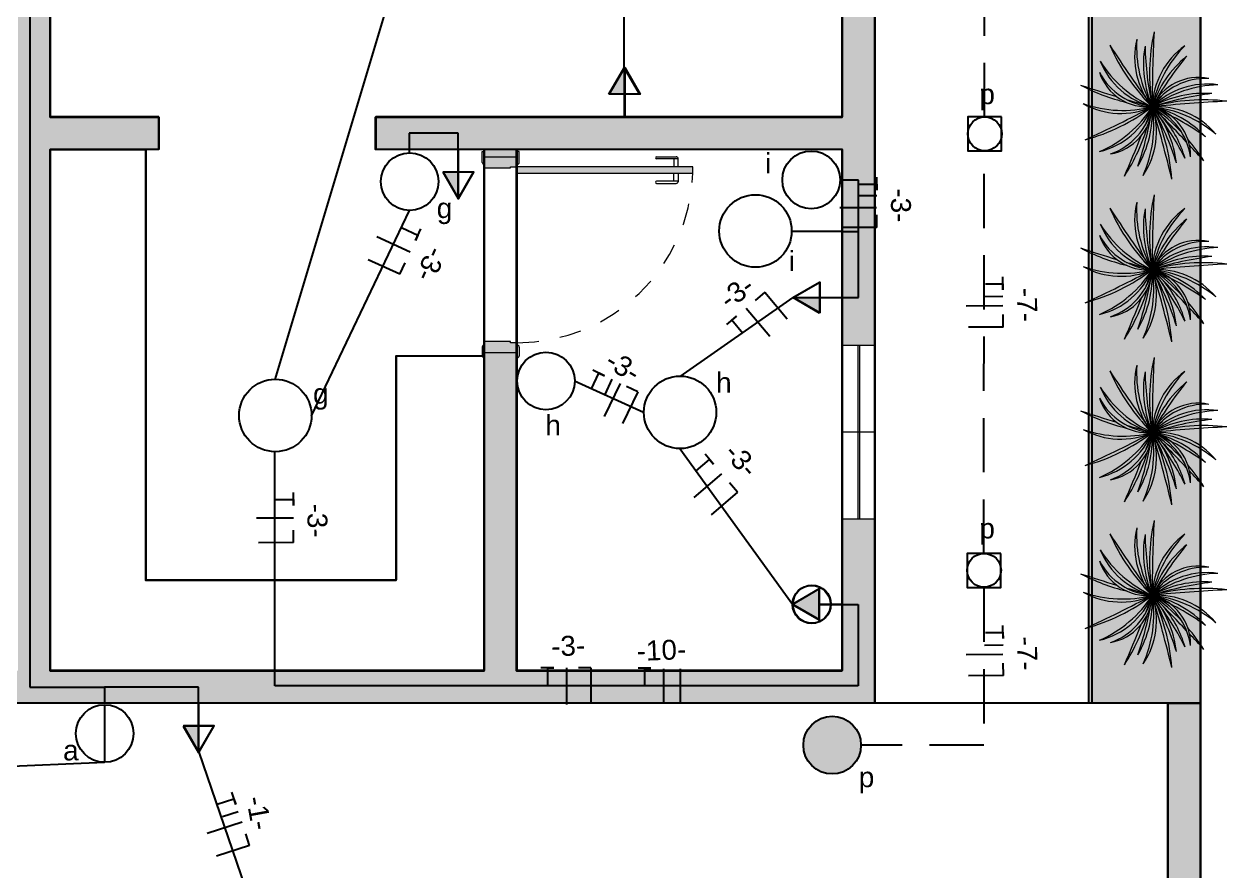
# Model space of a CAD drawing. Header units: inches. Extents: x 2 to 116, y 2 to 108.
# Drawn here: x 79.78 to 85.32, y 37.48 to 41.38 of the extents above; entities that cross this region are included whole.
import ezdxf
from ezdxf.enums import TextEntityAlignment as Align

# ---------------------------------------------------------------- set-up
doc = ezdxf.new("R2010")
doc.units = ezdxf.units.IN
doc.header["$MEASUREMENT"] = 0
doc.linetypes.add('( Hidden )', pattern=[0.375, 0.25, -0.125])
doc.linetypes.add('ACAD_ISO02W100', pattern=[15, 12, -3])
for name, color, linetype, lineweight in [('03.1 PAREDES', 250, 'Continuous', 25), ('04 ESQUADRIAS', 252, 'Continuous', 9), ('13 MOBÍLIA', 252, 'Continuous', 9)]:
    doc.layers.add(name, color=color, linetype=linetype, lineweight=lineweight)
doc.layers.add('16.1 VEGETAÇÃO', color=7, linetype='Continuous', lineweight=9, true_color=0x87cb61)
for name, color, linetype in [('Circuitos', 250, 'Continuous'), ('CONDUITES', 30, 'Continuous'), ('ILUMINAÇÃO', 10, 'Continuous'), ('INTERRUPTORES', 106, 'Continuous'), ('PLANTA TUGS_TUES', 7, 'Continuous'), ('TOMADAS', 170, 'Continuous')]:
    doc.layers.add(name, color=color, linetype=linetype)
doc.styles.add('ARIAL', font='arial.ttf', dxfattribs={"width": 1.2})
doc.styles.get("Standard").update_dxf_attribs({"font": 'arial.ttf'})

# ---------------------------------------------------------------- blocks, each defined once
blk = doc.blocks.new('TUG MÉDIA 120CM_')
at = {"layer": 'TOMADAS', "ltscale": 0.5}
h = blk.add_hatch(color=256, dxfattribs=at)
h.dxf.hatch_style = 1
h.paths.add_polyline_path([(0.2454, 0), (0.1227, 0), (0.1227, -0.0709)])
for p, q in [((0.1227, 0), (0.0181, 0)), ((0.2454, 0), (0.1227, 0))]:
    blk.add_line(p, q, dxfattribs=at)
blk.add_lwpolyline([(0.1227, -0.0709), (0.2454, 0), (0.1227, 0.0709), (0.1227, -0.0709)], dxfattribs=at)
blk = doc.blocks.new('TUG ALTA 220CM_')
at = {"layer": 'TOMADAS', "ltscale": 0.5}
h = blk.add_hatch(color=256, dxfattribs=at)
h.dxf.hatch_style = 1
h.paths.add_polyline_path([(0.1227, -0.0709), (0.2454, 0), (0.1227, 0.0709)])
blk.add_line((0.1227, 0), (0.0181, 0), dxfattribs=at)
blk.add_lwpolyline([(0.1227, -0.0709), (0.2454, 0), (0.1227, 0.0709), (0.1227, -0.0709)], dxfattribs=at)
blk = doc.blocks.new('Interruptor Paralelo')
at = {"transparency": 33554595}
h = blk.add_hatch(color=256, dxfattribs=at)
h.dxf.hatch_style = 1
h.paths.add_polyline_path([(59.132, 10.8454, 1), (59.3974, 10.8454, 1)])
at = {"layer": 'INTERRUPTORES', "color": 3}
blk.add_circle((59.2647, 10.8454), 0.1327, dxfattribs=at)
blk = doc.blocks.new('Interruptor Simples')
at = {"layer": 'INTERRUPTORES', "color": 3}
blk.add_circle((60.1532, 11.4584), 0.1327, dxfattribs=at)
blk = doc.blocks.new('Interruptor 2 sessões')
at = {"layer": 'INTERRUPTORES'}
blk.add_line((59.253, 11.5804), (59.253, 11.8458), dxfattribs=at)
at = {"layer": 'INTERRUPTORES', "color": 3}
blk.add_circle((59.253, 11.7131), 0.1327, dxfattribs=at)
blk = doc.blocks.new('Iluminação Piso')
at = {"layer": 'ILUMINAÇÃO'}
blk.add_lwpolyline([(59.8357, 10.3319), (59.6795, 10.3322), (59.6795, 10.1758), (59.8357, 10.1755)], close=True, dxfattribs=at)
blk.add_circle((59.7577, 10.2542), 0.0781, dxfattribs=at)
blk = doc.blocks.new('PORTA 80 MADEIRA')
at = {"layer": '04 ESQUADRIAS'}
for p, q in [((-0.875, 0.01), (-0.915, 0.01)), ((-0.035, 0), (-0.05, 0)), ((-0.05, 0), (-0.05, -0.12)), ((-0.025, 0.01), (0.025, 0.01)), ((0, -0.15), (0, 0)), ((0.025, 0), (0, 0)), ((0.025, 0.01), (0.025, 0)), ((-0.925, 0), (-0.9, 0)), ((-0.9, 0), (-0.9, -0.15)), ((-0.85, 0), (-0.865, 0)), ((-0.85, -0.12), (-0.85, 0)), ((-0.925, -0.15), (-0.9, -0.15)), ((-0.875, -0.16), (-0.915, -0.16)), ((-0.865, -0.15), (-0.855, -0.15)), ((-0.855, -0.15), (-0.855, -0.12)), ((-0.855, -0.12), (-0.85, -0.12)), ((-0.045, -0.15), (-0.075, -0.15)), ((-0.075, -0.15), (-0.075, -0.96)), ((-0.05, -0.12), (-0.045, -0.12)), ((-0.045, -0.12), (-0.045, -0.15)), ((-0.045, -0.96), (-0.045, -0.15)), ((-0.045, -0.15), (-0.035, -0.15)), ((-0.025, -0.16), (0.025, -0.16)), ((0.025, -0.15), (0, -0.15)), ((0.025, -0.16), (0.025, -0.15)), ((-0.1215, -0.7923), (-0.1215, -0.8836)), ((-0.1115, -0.8923), (-0.1115, -0.7923)), ((-0.0085, -0.8923), (-0.0085, -0.7923)), ((0.0015, -0.7923), (0.0015, -0.8836)), ((-0.1115, -0.8723), (-0.075, -0.8723)), ((-0.0085, -0.8723), (-0.045, -0.8723)), ((-0.075, -0.8923), (-0.115, -0.8923)), ((-0.045, -0.8923), (-0.005, -0.8923)), ((-0.075, -0.96), (-0.045, -0.96))]:
    blk.add_line(p, q, dxfattribs=at)
for centre, radius, start, end in [((-0.915, 0), 0.01, 90, 180), ((-0.875, 0), 0.01, 0, 90), ((-0.025, 0), 0.01, 90, 180), ((-0.915, -0.15), 0.01, 180, 270), ((-0.875, -0.15), 0.01, 270, 0), ((-0.025, -0.15), 0.01, 180, 270), ((-0.1165, -0.7923), 0.005, 0, 180), ((-0.0035, -0.7923), 0.005, 0, 180), ((-0.1115, -0.883), 0.01, 176.4764, 249.8079), ((-0.0085, -0.883), 0.01, 290.1921, 3.5236)]:
    blk.add_arc(centre, radius, start, end, dxfattribs=at)
at = {"layer": '04 ESQUADRIAS', "linetype": 'ACAD_ISO02W100', "ltscale": 0.005}
blk.add_arc((-0.045, -0.1506), 0.81, 179.9607, 267.8778, dxfattribs=at)
blk = doc.blocks.new('JANELA 80')
at = {"layer": '04 ESQUADRIAS'}
for p, q in [((0, 0.15), (0, 0)), ((0, 0.15), (0, 0)), ((0.8, 0.15), (0, 0.15)), ((0.4, 0.15), (0.4, 0)), ((0.8, 0.15), (0.8, 0)), ((0.8, 0.15), (0.8, 0)), ((0.8, 0.08), (0, 0.08)), ((0, 0.07), (0.8, 0.07)), ((0, 0), (0.8, 0))]:
    blk.add_line(p, q, dxfattribs=at)
blk = doc.blocks.new('VEGETAÇAO 02')
at = {"layer": '16.1 VEGETAÇÃO'}
blk.add_circle((0, 0), 0.000151, dxfattribs=at)
for centre, radius, start, end in [((0.8912, 0.1519), 0.904, 167.682, 189.6659), ((6.3753, 0.0256), 6.3754, 177.12996, 180.22861), ((0.6318, 0.6464), 0.9039, 203.6596, 225.6474), ((5.1441, 3.7661), 6.3754, 213.1083, 216.20694), ((0.2754, 0.2267), 0.3567, 166.3855, 219.4367), ((0.483, 0.2743), 0.5554, 176.2495, 209.5814), ((0.4476, 0.1954), 0.4884, 170.0574, 203.5585), ((1.3855, 0.3075), 1.4192, 181.1217, 192.5058), ((0.3566, -0.0098), 0.3567, 125.3579, 178.4092), ((0.5444, -0.1101), 0.5554, 135.2219, 168.5539), ((0.4659, -0.1465), 0.4884, 129.0298, 162.531), ((1.2471, -0.6775), 1.4192, 140.0941, 151.4783), ((0.0897, 0.3452), 0.3567, 202.3638, 255.4151), ((0.2297, 0.5057), 0.5554, 212.2278, 245.5598), ((-0.0224, 0.232), 0.2329, 198.2991, 275.5394), ((0.0202, 0.297), 0.2977, 207.6507, 266.0762), ((0.2115, -0.0984), 0.2332, 77.936, 155.0117), ((0.246, -0.1677), 0.2977, 87.265, 145.6907), ((0.0918, 0.8992), 0.9039, 242.1737, 256.451), ((1.6799, 6.1501), 6.3754, 251.62238, 253.18732), ((0.2525, -0.252), 0.3567, 81.9782, 135.0296), ((0.3201, -0.4539), 0.5554, 91.8422, 125.1743), ((0.238, -0.4265), 0.4884, 85.6501, 119.1514), ((0.441, -1.349), 1.4192, 96.7144, 108.0986), ((-0.1448, 0.326), 0.3567, 240.8779, 293.9291), ((-0.1352, 0.5387), 0.5554, 250.7419, 284.0738), ((1.6799, 6.1501), 6.3754, 253.6156, 254.72102), ((0.1909, 0.2285), 0.2977, 216.81, 230.0978), ((0.0918, 0.8992), 0.9039, 262.272, 264.1614), ((4.8263, -4.1656), 6.3754, 138.56552, 139.20101), ((0.2381, -0.872), 0.9039, 83.274, 105.2619), ((0.6468, -6.3425), 6.3754, 92.72266, 95.82132), ((0.0205, -0.3561), 0.3567, 40.2209, 93.2725), ((-0.546, 0.7203), 0.9039, 285.164, 307.1518), ((-2.9648, 5.644), 6.3754, 294.61269, 297.71133), ((-0.3282, 0.1397), 0.3567, 283.8682, 336.9196), ((-0.4662, 0.3019), 0.5554, 293.7322, 327.0642), ((-0.2908, 0.0639), 0.2977, 289.1551, 347.5807), ((-0.2329, 0.0125), 0.2332, 279.826, 356.9018), ((-0.4877, -0.0257), 0.4884, 329.5013, 3.0026), ((-1.4053, 0.1986), 1.4192, 340.5657, 350.0002), ((-0.3374, -0.1156), 0.3567, 325.8294, 18.8809), ((-0.5485, -0.0873), 0.5554, 335.6934, 9.0255), ((-5.9784, 2.2146), 6.3754, 338.8993, 339.67256), ((-6.1066, -1.8314), 6.3754, 13.59432, 16.69298), ((-0.3194, -0.3696), 0.4884, 49.0059, 49.153), ((-0.0567, -0.2262), 0.2332, 358.8077, 75.8836), ((-0.0635, -0.5518), 0.5554, 50.0849, 83.4171), ((-0.1064, -0.4767), 0.4884, 43.8928, 77.3942), ((-0.1183, -0.2732), 0.2977, 8.1367, 66.5625), ((-0.3739, -0.3142), 0.4884, 6.5217, 40.0231), ((-1.2416, -0.6875), 1.4192, 17.5861, 28.9702), ((-0.8114, -0.3983), 0.9039, 4.1457, 26.1335), ((-0.5694, -1.3), 1.4192, 54.9572, 66.3414), ((-0.5231, -0.7372), 0.9039, 43.1496, 54.6316), ((-4.4929, -4.5232), 6.3754, 43.15153, 45.1911), ((-1.1194, -0.8773), 1.4221, 26.7217, 35.9709), ((-0.3194, -0.3696), 0.4884, 15.6515, 40.72), ((-0.8876, 0.1706), 0.9039, 327.1252, 343.7246), ((-5.9784, 2.2146), 6.3754, 336.57392, 338.38477), ((-0.5231, -0.7372), 0.9039, 32.6438, 40.585), ((-4.4929, -4.5232), 6.3754, 42.09245, 42.98121)]:
    blk.add_arc(centre, radius, start, end, dxfattribs=at)

msp = doc.modelspace()

# ---------------------------------------------------------------- hatches: boundary and pattern name
at = {"layer": '03.1 PAREDES', "true_color": 0xe29d6e}
h = msp.add_hatch(color=33, dxfattribs=at)
h.dxf.hatch_style = 1
h.paths.add_polyline_path([(81.8981, 40.7644), (81.8981, 40.7144), (82.0181, 40.7144), (82.0181, 40.7194), (82.0481, 40.7194), (82.0481, 40.7294), (82.0481, 40.7644)])
h.paths.add_polyline_path([(82.8581, 40.7194), (82.0481, 40.7194), (82.0481, 40.6894), (82.8581, 40.6894)])
h.paths.add_polyline_path([(82.0481, 39.9094), (82.0181, 39.9094), (82.0181, 39.9144), (81.8981, 39.9144), (81.8981, 39.8644), (82.0481, 39.8644)])
at = {"layer": 'PLANTA TUGS_TUES'}
h = msp.add_hatch(dxfattribs=at)
h.set_pattern_fill('GRASS', color=256, scale=0.0075)
h.set_pattern_definition([(90, (1939.85772, 1250.63563), (-0.134703842, 0.134703842), [0.03571875, -0.233688934]), (45, (1939.85772, 1250.63563), (-0.134703842, 0.134703842), [0.03571875, -0.15478125]), (135, (1939.85772, 1250.63563), (-0.134703842, -0.134703842), [0.03571875, -0.15478125])])
h.paths.add_polyline_path([(84.6833, 50.2494), (85.1981, 50.2494), (85.1981, 38.2494), (84.6833, 38.2494)])
h = msp.add_hatch(color=256, dxfattribs=at)
h.dxf.hatch_style = 1
h.paths.add_polyline_path([(79.8981, 44.3244), (79.7481, 44.3244), (79.7481, 38.3994), (79.8981, 38.3994)])
h.paths.add_polyline_path([(79.9081, 45.6894), (79.8981, 45.6894), (79.8981, 45.6994), (79.7481, 45.6994), (79.7481, 45.6894), (79.7381, 45.6894), (79.7381, 45.4494), (79.7481, 45.4494), (79.7481, 45.4244), (79.8981, 45.4244), (79.8981, 45.4494), (79.9081, 45.4494)])
h.paths.add_polyline_path([(80.8981, 45.8494), (80.8231, 45.8494), (80.8231, 45.6994), (80.8481, 45.6994), (80.8981, 45.6994)])
h.paths.add_polyline_path([(81.0481, 45.6894), (81.0481, 45.6994), (80.8981, 45.6994), (80.8981, 45.6644), (81.0481, 45.6644)])
h.paths.add_polyline_path([(83.5481, 45.8494), (80.8981, 45.8494), (80.8981, 45.6994), (83.5481, 45.6994)])
h = msp.add_hatch(color=256, dxfattribs=at)
h.dxf.hatch_style = 1
h.paths.add_polyline_path([(83.6981, 41.6736), (83.5481, 41.6736), (83.5481, 39.8966), (83.6981, 39.8966)])
h = msp.add_hatch(color=256, dxfattribs=at)
h.dxf.hatch_style = 1
h.paths.add_polyline_path([(80.3981, 40.9494), (79.8981, 40.9494), (79.8981, 40.7994), (80.3981, 40.7994)])
h = msp.add_hatch(color=256, dxfattribs=at)
h.dxf.hatch_style = 1
h.paths.add_polyline_path([(82.0481, 40.7894), (82.0481, 40.7994), (81.8981, 40.7994), (81.8981, 40.7644), (82.0481, 40.7644)])
h.paths.add_polyline_path([(83.5481, 40.9494), (81.3981, 40.9494), (81.3981, 40.7994), (83.5481, 40.7994)])
at = {"layer": 'PLANTA TUGS_TUES', "true_color": 0xe29d6e}
h = msp.add_hatch(color=33, dxfattribs=at)
h.dxf.hatch_style = 1
h.paths.add_polyline_path([(81.8981, 40.7644), (81.8981, 40.7144), (82.0181, 40.7144), (82.0181, 40.7194), (82.0481, 40.7194), (82.0481, 40.7294), (82.0481, 40.7644)])
h = msp.add_hatch(color=33, dxfattribs=at)
h.dxf.hatch_style = 1
h.paths.add_polyline_path([(81.8981, 40.7644), (81.8981, 40.7144), (82.0181, 40.7144), (82.0181, 40.7194), (82.0481, 40.7194), (82.0481, 40.7294), (82.0481, 40.7644)])
h.paths.add_polyline_path([(82.8581, 40.7194), (82.0481, 40.7194), (82.0481, 40.6894), (82.8581, 40.6894)])
h.paths.add_polyline_path([(82.0481, 39.9094), (82.0181, 39.9094), (82.0181, 39.9144), (81.8981, 39.9144), (81.8981, 39.8644), (82.0481, 39.8644)])
h = msp.add_hatch(color=33, dxfattribs=at)
h.dxf.hatch_style = 1
h.paths.add_polyline_path([(82.8581, 40.7194), (82.0481, 40.7194), (82.0481, 40.6894), (82.8581, 40.6894)])
h = msp.add_hatch(color=33, dxfattribs=at)
h.dxf.hatch_style = 1
h.paths.add_polyline_path([(82.0481, 39.9094), (82.0181, 39.9094), (82.0181, 39.9144), (81.8981, 39.9144), (81.8981, 39.8644), (82.0481, 39.8644)])
at = {"layer": 'PLANTA TUGS_TUES'}
h = msp.add_hatch(color=256, dxfattribs=at)
h.dxf.hatch_style = 1
h.paths.add_polyline_path([(82.0481, 39.8644), (81.8981, 39.8644), (81.8981, 38.3994), (82.0481, 38.3994)])
h = msp.add_hatch(color=256, dxfattribs=at)
h.dxf.hatch_style = 1
h.paths.add_polyline_path([(83.6981, 39.0966), (83.5481, 39.0966), (83.5481, 38.3994), (83.6981, 38.3994)])
h = msp.add_hatch(color=256, dxfattribs=at)
h.dxf.hatch_style = 1
h.paths.add_polyline_path([(83.6981, 38.3914), (83.6981, 38.3994), (79.7231, 38.3994), (79.7231, 38.2494), (79.7481, 38.2494), (80.6606, 38.2494), (83.6981, 38.2494)])
h = msp.add_hatch(color=256, dxfattribs=at)
h.dxf.hatch_style = 1
h.paths.add_polyline_path([(85.1981, 38.2494), (85.0481, 38.2494), (85.0481, 33.7494), (85.1981, 33.7494)])

# ---------------------------------------------------------------- linework, layer by layer
for p, q in [((85.1963, 32.2486), (85.1963, 52.2486)), ((85.1981, 32.2494), (85.1981, 52.2494)), ((84.6963, 50.2486), (84.6963, 38.2486)), ((84.6963, 50.2486), (84.6963, 38.2486)), ((83.6963, 38.2486), (83.6963, 49.1986)), ((83.6981, 38.2494), (83.6981, 49.1994)), ((79.8963, 40.9486), (79.8963, 44.3836)), ((79.8981, 40.9494), (79.8981, 44.3844)), ((83.5463, 40.9486), (83.5463, 44.1486)), ((83.5481, 40.9494), (83.5481, 44.1494)), ((80.3963, 40.9486), (79.8963, 40.9486)), ((79.8981, 40.9494), (80.3981, 40.9494)), ((80.3963, 40.9486), (80.3963, 40.7986)), ((80.3981, 40.9494), (80.3981, 40.7994)), ((83.5463, 40.9486), (81.3963, 40.9486)), ((81.3963, 40.9486), (81.3963, 40.7986)), ((83.5481, 40.9494), (81.3981, 40.9494)), ((81.3981, 40.9494), (81.3981, 40.7994)), ((79.8963, 38.3986), (79.8963, 40.7986)), ((80.3963, 40.7986), (79.8963, 40.7986)), ((79.8981, 38.3994), (79.8981, 40.7994)), ((80.3981, 40.7994), (79.8981, 40.7994)), ((79.8981, 40.7994), (80.3377, 40.7994)), ((81.8963, 40.7986), (81.3963, 40.7986)), ((81.8981, 40.7994), (81.3981, 40.7994)), ((81.8963, 38.3986), (81.8963, 40.7986)), ((81.8981, 38.3994), (81.8981, 40.7994)), ((82.0463, 38.3986), (82.0463, 40.7986)), ((83.5463, 40.7986), (82.0463, 40.7986)), ((82.0481, 38.3994), (82.0481, 40.7994)), ((83.5481, 40.7994), (82.0481, 40.7994)), ((83.5463, 38.3986), (83.5463, 40.7986)), ((83.5481, 38.3994), (83.5481, 40.7994)), ((81.4905, 39.8486), (81.8863, 39.8486)), ((81.4923, 39.8494), (81.8881, 39.8494)), ((79.8963, 38.3986), (81.8963, 38.3986)), ((79.8981, 38.3994), (81.8981, 38.3994)), ((83.5463, 38.3986), (82.0463, 38.3986)), ((83.5481, 38.3994), (82.0481, 38.3994)), ((83.6963, 38.3986), (83.6963, 38.3986)), ((83.6963, 38.3986), (83.6963, 38.3986)), ((83.6963, 38.3986), (83.6963, 38.3986)), ((83.6981, 38.3994), (83.6981, 38.3994)), ((85.1963, 38.2486), (75.1963, 38.2486)), ((85.0481, 38.2494), (75.1981, 38.2494)), ((85.0463, 33.7486), (85.0463, 38.2486)), ((85.0463, 33.7486), (85.0463, 38.2486)), ((85.0463, 33.7486), (85.0463, 38.2486)), ((85.0481, 33.7494), (85.0481, 38.2494)), ((85.0481, 38.2494), (85.1981, 38.2494))]:
    msp.add_line(p, q)
for points in [[(85.1963, 52.2486), (75.1963, 52.2486), (75.1963, 29.7486), (85.1963, 29.7486)], [(85.1963, 52.2486), (75.1963, 52.2486), (75.1963, 29.7486), (85.1963, 29.7486)], [(85.198, 52.2501), (75.198, 52.2501), (75.198, 29.7501), (85.198, 29.7501)], [(85.198, 52.2501), (75.198, 52.2501), (75.198, 29.7501), (85.198, 29.7501)], [(85.198, 52.2501), (75.198, 52.2501), (75.198, 29.7501), (85.198, 29.7501)], [(85.198, 52.2501), (75.198, 52.2501), (75.198, 29.7501), (85.198, 29.7501)], [(83.5463, 38.3986), (83.5463, 40.7986), (82.0463, 40.7986), (82.0463, 38.3986)], [(83.5463, 38.3986), (83.5463, 40.7986), (82.0463, 40.7986), (82.0463, 38.3986)]]:
    msp.add_lwpolyline(points, close=True)
for points in [[(83.6963, 38.2486), (83.6963, 49.1986), (79.7463, 49.1986), (79.7463, 45.8486), (75.1963, 45.8486)], [(83.6963, 38.2486), (83.6963, 49.1986), (79.7463, 49.1986), (79.7463, 45.8486), (75.1963, 45.8486)], [(79.8963, 44.3836), (79.8963, 40.9486), (80.3963, 40.9486), (80.3963, 40.7986), (79.8963, 40.7986), (79.8963, 38.3986), (81.8963, 38.3986), (81.8963, 40.7986), (81.3963, 40.7986), (81.3963, 40.9486), (83.5463, 40.9486), (83.5463, 44.1486), (79.8963, 44.1486)], [(79.8963, 44.3836), (79.8963, 40.9486), (80.3963, 40.9486), (80.3963, 40.7986), (79.8963, 40.7986), (79.8963, 38.3986), (81.8963, 38.3986), (81.8963, 40.7986), (81.3963, 40.7986), (81.3963, 40.9486), (83.5463, 40.9486), (83.5463, 44.1486), (79.8963, 44.1486)], [(80.3359, 40.7986), (80.3359, 38.8159), (81.4905, 38.8159), (81.4905, 39.8486), (81.8863, 39.8486)], [(80.3359, 40.7986), (80.3359, 38.8159), (81.4905, 38.8159), (81.4905, 39.8486), (81.8863, 39.8486)], [(85.1963, 38.2486), (75.1963, 38.2486)], [(85.1963, 38.2486), (75.1963, 38.2486)]]:
    msp.add_lwpolyline(points)
at = {"layer": '13 MOBÍLIA'}
for p, q in [((80.3377, 40.7994), (80.3377, 38.8167)), ((81.4923, 38.8167), (81.4923, 39.8494)), ((80.3377, 38.8167), (81.4923, 38.8167))]:
    msp.add_line(p, q, dxfattribs=at)
at = {"layer": 'Circuitos', "color": 18, "true_color": 0x000000}
for p, q in [((83.6259, 40.6392), (83.7058, 40.6394)), ((83.7059, 40.6113), (83.7058, 40.6709)), ((83.7058, 40.6394), (83.7059, 40.6113)), ((83.706, 40.5861), (83.6214, 40.5858)), ((83.7047, 40.5302), (83.5354, 40.5297)), ((83.7064, 40.4405), (83.7062, 40.4979)), ((81.5191, 40.4383), (81.5917, 40.4049)), ((81.58, 40.3794), (81.6049, 40.4335)), ((81.5917, 40.4049), (81.58, 40.3794)), ((83.7064, 40.4405), (83.5458, 40.44)), ((81.5556, 40.3266), (81.4018, 40.3974)), ((81.5086, 40.2242), (81.3626, 40.2914)), ((81.5086, 40.2242), (81.5326, 40.2764)), ((84.2067, 40.1797), (84.2867, 40.1804)), ((84.2869, 40.1523), (84.2864, 40.2119)), ((84.2867, 40.1804), (84.2869, 40.1523)), ((83.1898, 40.1413), (83.1458, 40.1043)), ((83.1898, 40.1413), (83.2932, 40.0184)), ((84.2859, 40.0789), (84.1166, 40.0774)), ((84.2868, 40.1213), (84.2022, 40.1198)), ((83.0591, 40.0313), (83.0134, 39.9929)), ((83.0376, 40.0132), (83.0591, 40.0313)), ((83.1036, 40.0686), (83.2126, 39.9391)), ((84.2883, 39.9815), (84.2879, 40.0389)), ((83.0891, 39.952), (83.0376, 40.0132)), ((84.2883, 39.9815), (84.1277, 39.9801)), ((82.3906, 39.6971), (82.4254, 39.769)), ((82.4507, 39.7568), (82.3971, 39.7828)), ((82.4254, 39.769), (82.4507, 39.7568)), ((82.485, 39.7406), (82.4528, 39.67)), ((82.5233, 39.7218), (82.4495, 39.5695)), ((82.6044, 39.6823), (82.5344, 39.5377)), ((82.6044, 39.6823), (82.5527, 39.7074)), ((82.8741, 39.3194), (82.9348, 39.3715)), ((82.9531, 39.3502), (82.9143, 39.3955)), ((82.9348, 39.3715), (82.9531, 39.3502)), ((82.9908, 39.306), (82.8624, 39.1958)), ((83.0643, 39.2205), (83.0269, 39.2641)), ((80.9375, 39.1873), (81.0174, 39.1875)), ((81.0175, 39.1594), (81.0174, 39.2191)), ((81.0174, 39.1875), (81.0175, 39.1594)), ((83.0643, 39.2205), (82.9424, 39.1159)), ((81.0176, 39.1013), (80.8483, 39.1009)), ((81.018, 38.9886), (81.0178, 39.0461)), ((81.018, 38.9886), (80.8574, 38.9882)), ((84.2071, 38.5741), (84.287, 38.5748)), ((84.2873, 38.5467), (84.2868, 38.6063)), ((84.287, 38.5748), (84.2873, 38.5467)), ((84.2863, 38.4733), (84.117, 38.4719)), ((84.2872, 38.5157), (84.2026, 38.5143)), ((82.2175, 38.4122), (82.1579, 38.4122)), ((82.1895, 38.3322), (82.1895, 38.4122)), ((82.1895, 38.4122), (82.2175, 38.4122)), ((82.2756, 38.4121), (82.2756, 38.2428)), ((82.3884, 38.4122), (82.3309, 38.4122)), ((82.3884, 38.4122), (82.3884, 38.2515)), ((82.665, 38.4105), (82.6054, 38.4105)), ((82.6369, 38.3306), (82.6369, 38.4105)), ((82.6369, 38.4105), (82.665, 38.4105)), ((82.7231, 38.408), (82.7231, 38.2474)), ((82.8, 38.408), (82.8, 38.2474)), ((84.2887, 38.3759), (84.2882, 38.4333)), ((84.2887, 38.3759), (84.1281, 38.3745)), ((80.6671, 37.7843), (80.7433, 37.8087)), ((80.7518, 37.782), (80.7336, 37.8388)), ((80.7433, 37.8087), (80.7518, 37.782)), ((80.7632, 37.7482), (80.6912, 37.7252)), ((80.7812, 37.7005), (80.62, 37.6488)), ((80.8157, 37.5931), (80.7981, 37.6479)), ((80.8157, 37.5931), (80.6627, 37.5441))]:
    msp.add_line(p, q, dxfattribs=at)
at = {"layer": 'CONDUITES'}
for p, q in [((79.8041, 43.1737), (79.8041, 38.3236)), ((82.5421, 41.1759), (82.5421, 42.5794)), ((81.7343, 42.4126), (80.9329, 39.7394)), ((81.7765, 40.8736), (81.5517, 40.8736)), ((81.5517, 40.8736), (81.5517, 40.7831)), ((81.7765, 40.7986), (81.7765, 40.8736)), ((83.6213, 40.6583), (83.5343, 40.6583)), ((83.6213, 40.1168), (83.6213, 40.6583)), ((81.5517, 40.5178), (81.0997, 39.5725)), ((83.5413, 40.4221), (83.6213, 40.4221)), ((83.319, 40.1168), (82.7975, 39.754)), ((83.5463, 40.1168), (83.6213, 40.1168)), ((82.6306, 39.5872), (82.3122, 39.7323)), ((80.9329, 38.3292), (80.9329, 39.4057)), ((83.3175, 38.7041), (82.7975, 39.4203)), ((83.5448, 38.7041), (83.6198, 38.7041)), ((83.6198, 38.7041), (83.6198, 38.3292)), ((79.8041, 38.3236), (80.1468, 38.3236)), ((80.5806, 38.3236), (80.1468, 38.3236)), ((80.1468, 38.3236), (80.1468, 38.2486)), ((80.5806, 38.2486), (80.5806, 38.3236)), ((83.6198, 38.3292), (80.9329, 38.3292)), ((80.5822, 38.0228), (81.3554, 35.7682)), ((80.1468, 37.976), (77.0918, 37.8469))]:
    msp.add_line(p, q, dxfattribs=at)
at = {"layer": 'CONDUITES', "linetype": '( Hidden )'}
for p, q in [((84.2012, 40.9476), (84.2038, 42.7585)), ((84.198, 38.9374), (84.2011, 40.791)), ((84.198, 38.781), (84.198, 38.0551)), ((84.198, 38.0551), (83.6308, 38.0551))]:
    msp.add_line(p, q, dxfattribs=at)
at = {"layer": 'ILUMINAÇÃO', "color": 6}
msp.add_line((83.3132, 40.4236), (83.5429, 40.4236), dxfattribs=at)
at = {"layer": 'ILUMINAÇÃO'}
for centre in [(83.1464, 40.4236), (80.9346, 39.5741), (82.7992, 39.5887)]:
    msp.add_circle(centre, 0.1669, dxfattribs=at)
at = {"layer": 'PLANTA TUGS_TUES'}
for p, q in [((85.1981, 32.2494), (85.1981, 52.2494)), ((85.1981, 32.2494), (85.1981, 52.2494)), ((84.6833, 38.2494), (84.6833, 50.2494)), ((83.6981, 38.2494), (83.6981, 49.1994)), ((83.6981, 38.2494), (83.6981, 49.1994)), ((79.8981, 40.9494), (79.8981, 44.3844)), ((79.8981, 40.9494), (79.8981, 44.3744)), ((83.5481, 40.9494), (83.5481, 44.1494)), ((83.5481, 40.9494), (83.5481, 44.1494)), ((79.8981, 40.9494), (80.3981, 40.9494)), ((80.3981, 40.9494), (79.8981, 40.9494)), ((80.3981, 40.9494), (80.3981, 40.7994)), ((80.3981, 40.9494), (80.3981, 40.7994)), ((83.5481, 40.9494), (81.3981, 40.9494)), ((81.3981, 40.9494), (81.3981, 40.7994)), ((83.5481, 40.9494), (81.3981, 40.9494)), ((81.3981, 40.9494), (81.3981, 40.7994)), ((79.8981, 38.3994), (79.8981, 40.7994)), ((80.3981, 40.7994), (79.8981, 40.7994)), ((79.8981, 38.3994), (79.8981, 40.7994)), ((80.3981, 40.7994), (79.8981, 40.7994)), ((80.3377, 40.7994), (80.3377, 38.8167)), ((80.3377, 40.7994), (80.3377, 38.8167)), ((83.5481, 40.7994), (81.3981, 40.7994)), ((81.8981, 40.7994), (81.3981, 40.7994)), ((81.8981, 38.3994), (81.8981, 40.7994)), ((81.8981, 38.3994), (81.8981, 40.7994)), ((82.0481, 38.3994), (82.0481, 40.7994)), ((82.0481, 38.3994), (82.0481, 40.7994)), ((83.5481, 40.7994), (82.0481, 40.7994)), ((83.5481, 38.3994), (83.5481, 40.7994)), ((83.5481, 38.3994), (83.5481, 40.7994)), ((81.4923, 38.8167), (81.4923, 39.8494)), ((81.4923, 39.8494), (81.8881, 39.8494)), ((81.4923, 38.8167), (81.4923, 39.8494)), ((81.4923, 39.8494), (81.8881, 39.8494)), ((80.3377, 38.8167), (81.4923, 38.8167)), ((80.3377, 38.8167), (81.4923, 38.8167)), ((81.8981, 38.3994), (79.8981, 38.3994)), ((79.8981, 38.3994), (81.8981, 38.3994)), ((83.5481, 38.3994), (82.0481, 38.3994)), ((83.5481, 38.3994), (82.0481, 38.3994)), ((83.6981, 38.3994), (83.6981, 38.3994)), ((85.1981, 38.2494), (75.1981, 38.2494)), ((85.1981, 38.2494), (75.1981, 38.2494)), ((85.0481, 33.7494), (85.0481, 38.2494)), ((85.0481, 33.7494), (85.0481, 38.2494))]:
    msp.add_line(p, q, dxfattribs=at)
at = {"layer": 'TOMADAS'}
for centre in [(83.405, 38.7041), (83.4068, 38.705)]:
    msp.add_circle(centre, 0.0875, dxfattribs=at)

# ---------------------------------------------------------------- block references
at = {"layer": '04 ESQUADRIAS', "rotation": 90}
msp.add_blockref('PORTA 80 MADEIRA', (81.8981, 40.7644), dxfattribs=at)
at = {"layer": 'ILUMINAÇÃO'}
for p in [(24.4452, 30.6168), (24.4421, 28.6068)]:
    msp.add_blockref('Iluminação Piso', p, dxfattribs=at)
at = {"layer": 'INTERRUPTORES'}
for name, p in [('Interruptor Simples', (23.2502, 29.2007)), ('Interruptor Simples', (21.4003, 29.1929)), ('Interruptor Simples', (22.0281, 28.2748)), ('Interruptor 2 sessões', (20.8956, 26.3964)), ('Interruptor Paralelo', (24.2353, 27.2106))]:
    msp.add_blockref(name, p, dxfattribs=at)
at = {"layer": 'PLANTA TUGS_TUES'}
for p in [(84.9749, 40.9957), (84.9749, 40.2457), (84.9749, 39.4957), (84.9749, 38.7457)]:
    msp.add_blockref('VEGETAÇAO 02', p, dxfattribs=at)
for name, p, rotation in [('PORTA 80 MADEIRA', (81.8981, 40.7644), 90), ('PORTA 80 MADEIRA', (81.8981, 40.7644), 90), ('JANELA 80', (83.5481, 39.8966), 269.9999999999999)]:
    msp.add_blockref(name, p, dxfattribs=dict(at, rotation=rotation))
at = {"layer": 'TOMADAS', "xscale": -1, "rotation": 270}
for p in [(82.5421, 40.9304), (82.544, 40.9313)]:
    msp.add_blockref('TUG MÉDIA 120CM_', p, dxfattribs=at)
at = {"layer": 'TOMADAS'}
for name, p, rotation in [('TUG MÉDIA 120CM_', (81.7765, 40.8167), 270), ('TUG MÉDIA 120CM_', (81.7783, 40.8175), 269.9999999999999), ('TUG ALTA 220CM_', (83.5629, 38.7041), 180), ('TUG ALTA 220CM_', (83.5647, 38.705), 180), ('TUG MÉDIA 120CM_', (80.5806, 38.2667), 270), ('TUG MÉDIA 120CM_', (80.5824, 38.2675), 269.9999999999999)]:
    msp.add_blockref(name, p, dxfattribs=dict(at, rotation=rotation))
at = {"layer": 'TOMADAS', "xscale": -1}
for p in [(83.5644, 40.1168), (83.5662, 40.1176)]:
    msp.add_blockref('TUG MÉDIA 120CM_', p, dxfattribs=at)

# ---------------------------------------------------------------- texts
at = {"layer": 'Circuitos', "color": 18, "true_color": 0x000000, "style": 'ARIAL'}
for s, rotation, p in [('-3-', 270.9934, (83.8156, 40.6201)), ('-3-', 246.1129, (81.6832, 40.3412)), ('-3-', 36.2408, (82.9961, 40.0965)), ('-7-', 271.3188, (84.3966, 40.1618)), ('-3-', 329.4327, (82.4702, 39.8413)), ('-3-', 311.4526, (83.0308, 39.4281)), ('-3-', 270.9934, (81.1272, 39.1683)), ('-3-', 2.2264, (82.2051, 38.5104)), ('-10-', 2.2264, (82.5994, 38.4893)), ('-7-', 271.3188, (84.3969, 38.5562)), ('-1-', 280.2978, (80.8449, 37.821))]:
    msp.add_text(s, height=0.09177, rotation=rotation, dxfattribs=at).set_placement(p, align=Align.MIDDLE_LEFT)
at = {"layer": 'ILUMINAÇÃO', "char_height": 0.0928, "attachment_point": 1}
for s, insert in [('p', (84.1778, 41.1005)), ('i', (83.2996, 40.3319)), ('h', (82.9649, 39.7717)), ('g', (81.1081, 39.7209)), ('p', (84.1778, 39.1005))]:
    msp.add_mtext_dynamic_manual_height_columns(s, width=0.092805, gutter_width=0.464, heights=[0.0564], dxfattribs=dict(at, insert=insert))
at = {"layer": 'INTERRUPTORES', "char_height": 0.0928, "attachment_point": 1}
for s, insert in [('i', (83.1907, 40.7821)), ('g', (81.678, 40.5756)), ('h', (82.178, 39.5756)), ('a', (79.9564, 38.0786)), ('p', (83.6222, 37.9551))]:
    msp.add_mtext_dynamic_manual_height_columns(s, width=0.092805, gutter_width=0.464, heights=[0.0564], dxfattribs=dict(at, insert=insert))

doc.saveas('drawing.dxf')
